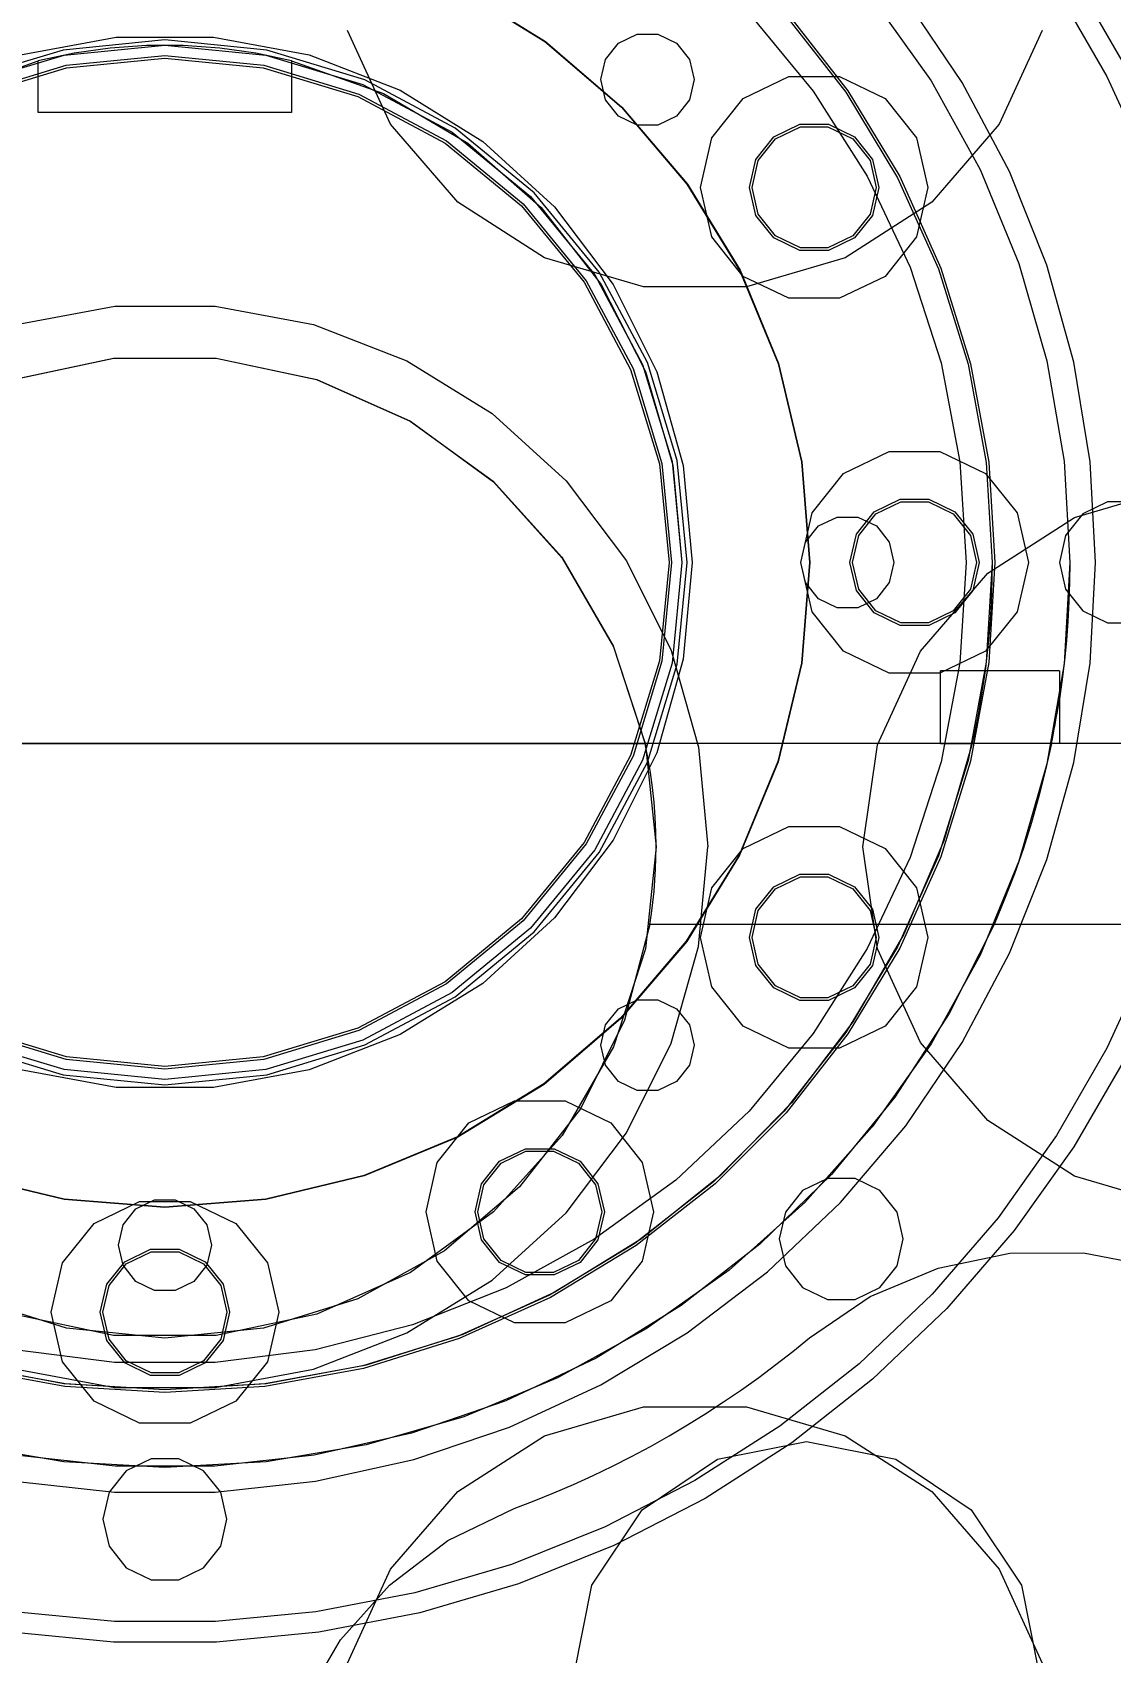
# Model space of a CAD drawing. Header units: millimetres. Extents: x -191664 to 191490, y -197311 to 10263.
# Drawn here: x 674.4 to 882.9, y -183975.8 to -183662.5 of the extents above; entities that cross this region are included whole.
import ezdxf

# ---------------------------------------------------------------- set-up
doc = ezdxf.new("R2010")
doc.units = ezdxf.units.MM
doc.layers.add('R15_COTAS_TRANSPORTE_P', color=1, linetype='Continuous', lineweight=0)
doc.layers.add('R15_PRENSA_RECEPCION_P', color=2, linetype='Continuous', lineweight=0)
doc.dimstyles.new('PLANTA_20', dxfattribs={"dimtxt": 50, "dimasz": 30, "dimexe": 30, "dimexo": 16, "dimgap": 20, "dimtad": 1, "dimtih": 1, "dimtoh": 1, "dimdec": 1, "dimzin": 0, "dimdsep": 46, "dimcen": 0.09, "dimadec": 0, "dimazin": 0, "dimtfac": 1, "dimtdec": 4, "dimtofl": 0, "dimtmove": 0, "dimatfit": 3, "dimfxl": 1, "dimtolj": 1, "dimtzin": 0, "dimarcsym": 0})

# ---------------------------------------------------------------- blocks, each defined once
blk = doc.blocks.new('*D131')
at = {"layer": 'Defpoints', "color": 0, "transparency": 16777216}
for p in [(1100, -183968.15), (1139.8, -184162.66), (1104.62, -184212), (1304.62, -184212), (1304.62, -184212)]:
    blk.add_point(p, dxfattribs=at)
at = {"layer": 'R15_COTAS_TRANSPORTE_P', "color": 0, "lineweight": -2, "transparency": 16777216}
blk.add_arc((1304.62, -184212), 172.05, 140.0034, 169.9966, dxfattribs=at)
at = {"layer": 'R15_COTAS_TRANSPORTE_P', "color": 0, "transparency": 16777216}
for points in [[(1169.28, -184097.88), (1176.35, -184104.95), (1194.03, -184080.2)], [(1140.17, -184182.55), (1130.2, -184181.68), (1132.57, -184212)]]:
    blk.add_solid(points, dxfattribs=at)
blk = doc.blocks.new('*D133')
at = {"layer": 'Defpoints', "color": 0, "transparency": 16777216}
for p in [(439.69, -194147.98), (217.89, -194406.09), (-500, -194490), (-500, -194490), (500, -194490)]:
    blk.add_point(p, dxfattribs=at)
at = {"layer": 'R15_COTAS_TRANSPORTE_P', "color": 0, "lineweight": -2, "transparency": 16777216}
blk.add_arc((-500, -194490), 722.77, 2.37834, 17.62166, dxfattribs=at)
at = {"layer": 'R15_COTAS_TRANSPORTE_P', "color": 0, "transparency": 16777216}
for points in [[(184.12, -194272.81), (193.59, -194269.58), (179.18, -194242.8)], [(227.15, -194459.9), (217.15, -194460.11), (222.77, -194490)]]:
    blk.add_solid(points, dxfattribs=at)

msp = doc.modelspace()

# ---------------------------------------------------------------- linework, layer by layer
at = {"layer": 'R15_PRENSA_RECEPCION_P', "color": 9, "true_color": 0xb9c3c2}
for p, q in [((875.82, -183652.01), (885.77, -183669.23)), ((756.87, -183654.08), (773.49, -183664.32)), ((756.98, -183654.02), (773.59, -183664.27)), ((854.23, -183672.2), (843.3, -183656.07)), ((872.46, -183654.17), (882.21, -183671.06)), ((812.99, -183658.9), (825.4, -183673.89)), ((820.14, -183658.57), (832.09, -183673.83)), ((743.61, -183680.31), (735.34, -183662.19)), ((869.66, -183662.19), (861.39, -183680.31)), ((672.09, -183666.89), (690.59, -183663.44)), ((700, -183664), (680.3, -183665.94)), ((680.49, -183666.92), (700, -183665)), ((689.41, -183665.56), (682.41, -183666.56)), ((696.46, -183665.06), (689.41, -183665.56)), ((690.59, -183663.44), (709.41, -183663.44)), ((703.54, -183665.06), (696.46, -183665.06)), ((719.7, -183665.94), (700, -183664)), ((700, -183665), (719.51, -183666.92)), ((710.59, -183665.56), (703.54, -183665.06)), ((709.41, -183663.44), (727.91, -183666.89)), ((717.59, -183666.56), (710.59, -183665.56)), ((773.49, -183664.32), (788.3, -183677.02)), ((773.59, -183664.27), (788.4, -183676.98)), ((785.23, -183667.76), (787.73, -183664.63)), ((787.73, -183664.63), (791.34, -183662.89)), ((791.34, -183662.89), (795.34, -183662.89)), ((795.34, -183662.89), (798.95, -183664.63)), ((798.95, -183664.63), (801.45, -183667.76)), ((657.72, -183674.38), (675.5, -183668.05)), ((680.3, -183665.94), (661.35, -183671.69)), ((661.73, -183672.61), (680.49, -183666.92)), ((662.5, -183674.46), (680.88, -183668.88)), ((682.41, -183666.56), (675.5, -183668.05)), ((675.5, -183678), (675.5, -183668.05)), ((680.88, -183668.88), (700, -183667)), ((680.98, -183669.37), (700, -183667.5)), ((700, -183667), (719.12, -183668.88)), ((700, -183667.5), (719.02, -183669.37)), ((724.5, -183668.05), (717.59, -183666.56)), ((719.12, -183668.88), (737.5, -183674.46)), ((719.51, -183666.92), (738.27, -183672.61)), ((738.65, -183671.69), (719.7, -183665.94)), ((724.5, -183668.05), (742.28, -183674.38)), ((724.5, -183668.05), (724.5, -183678)), ((727.91, -183666.89), (745.47, -183673.69)), ((784.34, -183671.66), (785.23, -183667.76)), ((801.45, -183667.76), (802.34, -183671.66)), ((662.69, -183674.92), (680.98, -183669.37)), ((719.02, -183669.37), (737.31, -183674.92)), ((756.11, -183681.02), (738.65, -183671.69)), ((785.23, -183675.57), (784.34, -183671.66)), ((802.34, -183671.66), (801.45, -183675.57)), ((811.86, -183675.3), (820.68, -183671.05)), ((820.68, -183671.05), (830.47, -183671.05)), ((830.47, -183671.05), (839.29, -183675.3)), ((882.21, -183671.06), (890.32, -183688.81)), ((737.31, -183674.92), (754.17, -183683.93)), ((737.5, -183674.46), (754.45, -183683.52)), ((738.27, -183672.61), (755.56, -183681.85)), ((742.28, -183674.38), (758.56, -183683.94)), ((745.47, -183673.69), (761.47, -183683.6)), ((825.4, -183673.89), (835.83, -183690.33)), ((832.09, -183673.83), (842.12, -183690.41)), ((863.36, -183689.42), (854.23, -183672.2)), ((724.5, -183678), (675.5, -183678)), ((787.73, -183678.7), (785.23, -183675.57)), ((788.3, -183677.02), (800.95, -183691.88)), ((788.4, -183676.98), (801.05, -183691.85)), ((801.45, -183675.57), (798.95, -183678.7)), ((805.75, -183682.95), (811.86, -183675.3)), ((839.29, -183675.3), (845.4, -183682.95)), ((756.66, -183695.37), (743.61, -183680.31)), ((771.42, -183693.58), (756.11, -183681.02)), ((791.34, -183680.44), (787.73, -183678.7)), ((795.34, -183680.44), (791.34, -183680.44)), ((798.95, -183678.7), (795.34, -183680.44)), ((817.78, -183682.73), (822.79, -183680.31)), ((818.09, -183683.12), (822.9, -183680.8)), ((822.79, -183680.31), (828.36, -183680.31)), ((822.9, -183680.8), (828.24, -183680.8)), ((828.24, -183680.8), (833.06, -183683.12)), ((828.36, -183680.31), (833.37, -183682.73)), ((861.39, -183680.31), (848.34, -183695.37)), ((754.17, -183683.93), (768.94, -183696.06)), ((754.45, -183683.52), (769.3, -183695.7)), ((755.56, -183681.85), (770.71, -183694.29)), ((758.56, -183683.94), (772.75, -183696.39)), ((761.47, -183683.6), (775.38, -183696.28)), ((803.57, -183692.5), (805.75, -183682.95)), ((814.31, -183687.08), (817.78, -183682.73)), ((814.76, -183687.29), (818.09, -183683.12)), ((833.06, -183683.12), (836.39, -183687.29)), ((833.37, -183682.73), (836.84, -183687.08)), ((845.4, -183682.95), (847.57, -183692.5)), ((813.07, -183692.5), (814.31, -183687.08)), ((813.57, -183692.5), (814.76, -183687.29)), ((836.39, -183687.29), (837.57, -183692.5)), ((836.84, -183687.08), (838.07, -183692.5)), ((835.83, -183690.33), (844.12, -183707.94)), ((842.12, -183690.41), (850.07, -183708.09)), ((870.58, -183707.53), (863.36, -183689.42)), ((783.98, -183708.89), (771.42, -183693.58)), ((800.95, -183691.88), (811.13, -183708.53)), ((801.05, -183691.85), (811.23, -183708.51)), ((805.75, -183702.05), (803.57, -183692.5)), ((814.31, -183697.92), (813.07, -183692.5)), ((814.76, -183697.71), (813.57, -183692.5)), ((837.57, -183692.5), (836.39, -183697.71)), ((838.07, -183692.5), (836.84, -183697.92)), ((847.57, -183692.5), (845.4, -183702.05)), ((773.42, -183706.14), (756.66, -183695.37)), ((768.94, -183696.06), (781.07, -183710.83)), ((769.3, -183695.7), (781.48, -183710.55)), ((770.71, -183694.29), (783.15, -183709.44)), ((772.75, -183696.39), (784.35, -183711.28)), ((775.38, -183696.28), (786.72, -183711.3)), ((848.34, -183695.37), (831.58, -183706.14)), ((817.78, -183702.27), (814.31, -183697.92)), ((818.09, -183701.88), (814.76, -183697.71)), ((836.39, -183697.71), (833.06, -183701.88)), ((836.84, -183697.92), (833.37, -183702.27)), ((811.86, -183709.7), (805.75, -183702.05)), ((822.79, -183704.69), (817.78, -183702.27)), ((822.9, -183704.2), (818.09, -183701.88)), ((833.06, -183701.88), (828.24, -183704.2)), ((833.37, -183702.27), (828.36, -183704.69)), ((845.4, -183702.05), (839.29, -183709.7)), ((792.54, -183711.75), (773.42, -183706.14)), ((831.58, -183706.14), (812.46, -183711.75)), ((828.36, -183704.69), (822.79, -183704.69)), ((828.24, -183704.2), (822.9, -183704.2)), ((783.15, -183709.44), (792.39, -183726.73)), ((793.31, -183726.35), (783.98, -183708.89)), ((811.13, -183708.53), (818.58, -183726.57)), ((811.23, -183708.51), (818.68, -183726.55)), ((844.12, -183707.94), (850.13, -183726.45)), ((850.07, -183708.09), (855.84, -183726.59)), ((875.79, -183726.31), (870.58, -183707.53)), ((781.07, -183710.83), (790.08, -183727.69)), ((781.48, -183710.55), (790.54, -183727.5)), ((784.35, -183711.28), (792.94, -183728.09)), ((786.72, -183711.3), (795.11, -183728.15)), ((812.46, -183711.75), (792.54, -183711.75)), ((820.68, -183713.95), (811.86, -183709.7)), ((839.29, -183709.7), (830.47, -183713.95)), ((671.27, -183719.01), (690.31, -183715.45)), ((690.31, -183715.45), (709.69, -183715.45)), ((709.69, -183715.45), (728.73, -183719.01)), ((830.47, -183713.95), (820.68, -183713.95)), ((728.73, -183719.01), (746.8, -183726.01)), ((746.8, -183726.01), (763.28, -183736.21)), ((790.08, -183727.69), (795.63, -183745.98)), ((790.54, -183727.5), (796.12, -183745.88)), ((792.39, -183726.73), (798.08, -183745.49)), ((792.94, -183728.09), (798.22, -183746.21)), ((799.06, -183745.3), (793.31, -183726.35)), ((795.11, -183728.15), (800.26, -183746.26)), ((818.58, -183726.57), (823.12, -183745.54)), ((818.68, -183726.55), (823.22, -183745.54)), ((850.13, -183726.45), (853.78, -183745.57)), ((855.84, -183726.59), (859.33, -183745.65)), ((878.94, -183745.54), (875.79, -183726.31)), ((763.28, -183736.21), (777.6, -183749.26)), ((831.28, -183747.8), (840.1, -183743.55)), ((840.1, -183743.55), (849.9, -183743.55)), ((849.9, -183743.55), (858.72, -183747.8)), ((795.63, -183745.98), (797.5, -183765)), ((796.12, -183745.88), (798, -183765)), ((798.08, -183745.49), (800, -183765)), ((798.22, -183746.21), (800, -183765)), ((801, -183765), (799.06, -183745.3)), ((800.26, -183746.26), (802, -183765)), ((823.12, -183745.54), (824.65, -183765)), ((823.22, -183745.54), (824.75, -183765)), ((853.78, -183745.57), (855, -183765)), ((859.33, -183745.65), (860.5, -183765)), ((880, -183765), (878.94, -183745.54)), ((777.6, -183749.26), (789.27, -183764.72)), ((825.18, -183755.45), (831.28, -183747.8)), ((858.72, -183747.8), (864.82, -183755.45)), ((837.21, -183755.23), (842.22, -183752.81)), ((837.52, -183755.62), (842.33, -183753.3)), ((842.22, -183752.81), (847.78, -183752.81)), ((842.33, -183753.3), (847.67, -183753.3)), ((847.67, -183753.3), (852.48, -183755.62)), ((847.78, -183752.81), (852.79, -183755.23)), ((875.92, -183756.33), (895.04, -183750.71)), ((882.33, -183753.3), (877.52, -183755.62)), ((887.67, -183753.3), (882.33, -183753.3)), ((823, -183765), (825.18, -183755.45)), ((826.39, -183757.96), (830, -183756.23)), ((830, -183756.23), (834, -183756.23)), ((833.74, -183759.58), (837.21, -183755.23)), ((834, -183756.23), (837.61, -183757.96)), ((834.19, -183759.79), (837.52, -183755.62)), ((852.48, -183755.62), (855.81, -183759.79)), ((852.79, -183755.23), (856.26, -183759.58)), ((859.16, -183767.1), (875.92, -183756.33)), ((864.82, -183755.45), (867, -183765)), ((877.52, -183755.62), (874.19, -183759.79)), ((823.89, -183761.1), (826.39, -183757.96)), ((832.5, -183765), (833.74, -183759.58)), ((837.61, -183757.96), (840.11, -183761.1)), ((856.26, -183759.58), (857.5, -183765)), ((823, -183765), (823.89, -183761.1)), ((833, -183765), (834.19, -183759.79)), ((840.11, -183761.1), (841, -183765)), ((855.81, -183759.79), (857, -183765)), ((874.19, -183759.79), (873, -183765)), ((789.27, -183764.72), (797.91, -183782.07)), ((797.5, -183765), (795.63, -183784.02)), ((798, -183765), (796.12, -183784.12)), ((800, -183765), (798.08, -183784.51)), ((799.06, -183784.7), (801, -183765)), ((802, -183765), (800.26, -183783.74)), ((825.18, -183774.55), (823, -183765)), ((823.89, -183768.9), (823, -183765)), ((824.65, -183765), (823.12, -183784.5)), ((824.75, -183765), (823.21, -183784.52)), ((833.74, -183770.42), (832.5, -183765)), ((834.19, -183770.21), (833, -183765)), ((841, -183765), (840.11, -183768.9)), ((855, -183765), (853.78, -183784.43)), ((857, -183765), (855.81, -183770.21)), ((857.5, -183765), (856.26, -183770.42)), ((860.5, -183765), (859.33, -183784.35)), ((867, -183765), (864.82, -183774.55)), ((873, -183765), (874.19, -183770.21)), ((878.94, -183784.46), (880, -183765)), ((826.39, -183772.04), (823.89, -183768.9)), ((840.11, -183768.9), (837.61, -183772.04)), ((846.11, -183782.16), (859.16, -183767.1)), ((830, -183773.77), (826.39, -183772.04)), ((837.21, -183774.77), (833.74, -183770.42)), ((837.61, -183772.04), (834, -183773.77)), ((837.52, -183774.38), (834.19, -183770.21)), ((855.81, -183770.21), (852.48, -183774.38)), ((856.26, -183770.42), (852.79, -183774.77)), ((874.19, -183770.21), (877.52, -183774.38)), ((831.28, -183782.2), (825.18, -183774.55)), ((834, -183773.77), (830, -183773.77)), ((842.22, -183777.19), (837.21, -183774.77)), ((842.33, -183776.7), (837.52, -183774.38)), ((852.48, -183774.38), (847.67, -183776.7)), ((852.79, -183774.77), (847.78, -183777.19)), ((864.82, -183774.55), (858.72, -183782.2)), ((877.52, -183774.38), (882.33, -183776.7)), ((847.78, -183777.19), (842.22, -183777.19)), ((847.67, -183776.7), (842.33, -183776.7)), ((882.33, -183776.7), (887.67, -183776.7)), ((795.63, -183784.02), (790.08, -183802.31)), ((796.12, -183784.12), (790.54, -183802.5)), ((798.08, -183784.51), (792.39, -183803.27)), ((793.31, -183803.65), (799.06, -183784.7)), ((800.26, -183783.74), (795.11, -183801.85)), ((797.91, -183782.07), (803.21, -183800.71)), ((823.12, -183784.5), (818.55, -183803.52)), ((823.21, -183784.52), (818.64, -183803.55)), ((840.1, -183786.45), (831.28, -183782.2)), ((837.84, -183800.28), (846.11, -183782.16)), ((858.72, -183782.2), (849.9, -183786.45)), ((853.78, -183784.43), (850.13, -183803.55)), ((859.33, -183784.35), (855.84, -183803.41)), ((875.79, -183803.69), (878.94, -183784.46)), ((849.9, -183786.45), (840.1, -183786.45)), ((835, -183820), (837.84, -183800.28)), ((790.08, -183802.31), (781.07, -183819.17)), ((790.54, -183802.5), (781.48, -183819.45)), ((792.39, -183803.27), (783.15, -183820.56)), ((795.11, -183801.85), (786.72, -183818.7)), ((803.21, -183800.71), (805, -183820)), ((818.55, -183803.52), (811.06, -183821.59)), ((818.64, -183803.55), (811.15, -183821.64)), ((850.13, -183803.55), (844.12, -183822.06)), ((855.84, -183803.41), (850.07, -183821.91)), ((783.98, -183821.11), (793.31, -183803.65)), ((870.58, -183822.47), (875.79, -183803.69)), ((811.86, -183820.3), (820.68, -183816.05)), ((820.68, -183816.05), (830.47, -183816.05)), ((830.47, -183816.05), (839.29, -183820.3)), ((781.07, -183819.17), (768.94, -183833.94)), ((786.72, -183818.7), (775.38, -183833.72)), ((781.48, -183819.45), (769.3, -183834.3)), ((783.15, -183820.56), (770.71, -183835.71)), ((771.42, -183836.42), (783.98, -183821.11)), ((811.06, -183821.59), (800.84, -183838.27)), ((811.15, -183821.64), (800.92, -183838.33)), ((803.21, -183839.29), (805, -183820)), ((805.75, -183827.95), (811.86, -183820.3)), ((837.84, -183839.72), (835, -183820)), ((844.12, -183822.06), (835.83, -183839.67)), ((839.29, -183820.3), (845.4, -183827.95)), ((850.07, -183821.91), (842.12, -183839.59)), ((817.78, -183827.73), (822.79, -183825.31)), ((822.79, -183825.31), (828.36, -183825.31)), ((828.36, -183825.31), (833.37, -183827.73)), ((863.36, -183840.58), (870.58, -183822.47)), ((803.57, -183837.5), (805.75, -183827.95)), ((814.31, -183832.08), (817.78, -183827.73)), ((814.76, -183832.29), (818.09, -183828.12)), ((818.09, -183828.12), (822.9, -183825.8)), ((822.9, -183825.8), (828.24, -183825.8)), ((828.24, -183825.8), (833.06, -183828.12)), ((833.06, -183828.12), (836.39, -183832.29)), ((833.37, -183827.73), (836.84, -183832.08)), ((845.4, -183827.95), (847.57, -183837.5)), ((768.94, -183833.94), (754.17, -183846.07)), ((769.3, -183834.3), (754.45, -183846.48)), ((775.38, -183833.72), (761.47, -183846.4)), ((813.07, -183837.5), (814.31, -183832.08)), ((813.57, -183837.5), (814.76, -183832.29)), ((836.39, -183832.29), (837.57, -183837.5)), ((836.84, -183832.08), (838.07, -183837.5)), ((770.71, -183835.71), (755.56, -183848.15)), ((756.11, -183848.98), (771.42, -183836.42)), ((805.75, -183847.05), (803.57, -183837.5)), ((814.31, -183842.92), (813.07, -183837.5)), ((814.76, -183842.71), (813.57, -183837.5)), ((837.57, -183837.5), (836.39, -183842.71)), ((838.07, -183837.5), (836.84, -183842.92)), ((847.57, -183837.5), (845.4, -183847.05)), ((800.84, -183838.27), (788.14, -183853.14)), ((800.92, -183838.33), (788.21, -183853.21)), ((797.91, -183857.93), (803.21, -183839.29)), ((835.83, -183839.67), (825.4, -183856.11)), ((842.12, -183839.59), (832.09, -183856.17)), ((846.11, -183857.84), (837.84, -183839.72)), ((854.23, -183857.8), (863.36, -183840.58)), ((890.32, -183841.19), (882.21, -183858.94)), ((817.78, -183847.27), (814.31, -183842.92)), ((818.09, -183846.88), (814.76, -183842.71)), ((836.39, -183842.71), (833.06, -183846.88)), ((836.84, -183842.92), (833.37, -183847.27)), ((754.17, -183846.07), (737.31, -183855.08)), ((754.45, -183846.48), (737.5, -183855.54)), ((761.47, -183846.4), (745.47, -183856.31)), ((811.86, -183854.7), (805.75, -183847.05)), ((822.79, -183849.69), (817.78, -183847.27)), ((822.9, -183849.2), (818.09, -183846.88)), ((833.06, -183846.88), (828.24, -183849.2)), ((833.37, -183847.27), (828.36, -183849.69)), ((845.4, -183847.05), (839.29, -183854.7)), ((755.56, -183848.15), (738.27, -183857.39)), ((738.65, -183858.31), (756.11, -183848.98)), ((787.73, -183851.3), (791.34, -183849.56)), ((791.34, -183849.56), (795.34, -183849.56)), ((795.34, -183849.56), (798.95, -183851.3)), ((828.36, -183849.69), (822.79, -183849.69)), ((828.24, -183849.2), (822.9, -183849.2)), ((788.14, -183853.14), (773.27, -183865.84)), ((788.21, -183853.21), (773.33, -183865.92)), ((785.23, -183854.43), (787.73, -183851.3)), ((798.95, -183851.3), (801.45, -183854.43)), ((680.88, -183861.12), (662.5, -183855.54)), ((680.98, -183860.63), (662.69, -183855.08)), ((737.31, -183855.08), (719.02, -183860.63)), ((737.5, -183855.54), (719.12, -183861.12)), ((745.47, -183856.31), (727.91, -183863.11)), ((784.34, -183858.34), (785.23, -183854.43)), ((801.45, -183854.43), (802.34, -183858.34)), ((820.68, -183858.95), (811.86, -183854.7)), ((825.4, -183856.11), (812.99, -183871.1)), ((832.09, -183856.17), (820.14, -183871.43)), ((839.29, -183854.7), (830.47, -183858.95)), ((661.35, -183858.31), (680.3, -183864.06)), ((680.49, -183863.08), (661.73, -183857.39)), ((738.27, -183857.39), (719.51, -183863.08)), ((719.7, -183864.06), (738.65, -183858.31)), ((785.23, -183862.24), (784.34, -183858.34)), ((789.27, -183875.28), (797.91, -183857.93)), ((802.34, -183858.34), (801.45, -183862.24)), ((830.47, -183858.95), (820.68, -183858.95)), ((843.3, -183873.93), (854.23, -183857.8)), ((859.16, -183872.9), (846.11, -183857.84)), ((882.21, -183858.94), (872.46, -183875.83)), ((690.59, -183866.56), (672.09, -183863.11)), ((700, -183865), (680.49, -183863.08)), ((700, -183863), (680.88, -183861.12)), ((700, -183862.5), (680.98, -183860.63)), ((719.02, -183860.63), (700, -183862.5)), ((719.12, -183861.12), (700, -183863)), ((719.51, -183863.08), (700, -183865)), ((727.91, -183863.11), (709.41, -183866.56)), ((787.73, -183865.37), (785.23, -183862.24)), ((801.45, -183862.24), (798.95, -183865.37)), ((885.77, -183860.77), (875.82, -183877.99)), ((680.3, -183864.06), (700, -183866)), ((700, -183866), (719.7, -183864.06)), ((773.27, -183865.84), (756.59, -183876.06)), ((773.33, -183865.92), (756.64, -183876.15)), ((791.34, -183867.11), (787.73, -183865.37)), ((798.95, -183865.37), (795.34, -183867.11)), ((709.41, -183866.56), (690.59, -183866.56)), ((758.78, -183873.37), (767.6, -183869.13)), ((767.6, -183869.13), (777.4, -183869.13)), ((777.4, -183869.13), (786.22, -183873.37)), ((795.34, -183867.11), (791.34, -183867.11)), ((812.99, -183871.1), (798.8, -183884.43)), ((820.14, -183871.43), (806.43, -183885.14)), ((752.68, -183881.03), (758.78, -183873.37)), ((777.6, -183890.74), (789.27, -183875.28)), ((786.22, -183873.37), (792.32, -183881.03)), ((830.68, -183888.79), (843.3, -183873.93)), ((875.92, -183883.67), (859.16, -183872.9)), ((756.59, -183876.06), (738.52, -183883.55)), ((756.64, -183876.15), (738.55, -183883.64)), ((764.71, -183880.8), (769.72, -183878.39)), ((769.72, -183878.39), (775.28, -183878.39)), ((775.28, -183878.39), (780.29, -183880.8)), ((872.46, -183875.83), (861.14, -183891.72)), ((875.82, -183877.99), (864.29, -183894.2)), ((750.5, -183890.57), (752.68, -183881.03)), ((761.24, -183885.15), (764.71, -183880.8)), ((761.69, -183885.37), (765.02, -183881.19)), ((765.02, -183881.19), (769.83, -183878.87)), ((769.83, -183878.87), (775.17, -183878.87)), ((775.17, -183878.87), (779.98, -183881.19)), ((779.98, -183881.19), (783.31, -183885.37)), ((780.29, -183880.8), (783.76, -183885.15)), ((792.32, -183881.03), (794.5, -183890.57)), ((680.48, -183888.21), (661.45, -183883.64)), ((680.5, -183888.12), (661.48, -183883.55)), ((738.52, -183883.55), (719.5, -183888.12)), ((738.55, -183883.64), (719.52, -183888.21)), ((798.8, -183884.43), (783.05, -183895.87)), ((828.14, -183884.12), (823.33, -183886.43)), ((833.49, -183884.12), (828.14, -183884.12)), ((838.3, -183886.43), (833.49, -183884.12)), ((895.04, -183889.29), (875.92, -183883.67)), ((700, -183889.65), (680.5, -183888.12)), ((719.5, -183888.12), (700, -183889.65)), ((760, -183890.57), (761.24, -183885.15)), ((760.5, -183890.57), (761.69, -183885.37)), ((783.31, -183885.37), (784.5, -183890.57)), ((783.76, -183885.15), (785, -183890.57)), ((806.43, -183885.14), (791.17, -183897.09)), ((823.33, -183886.43), (820, -183890.61)), ((841.63, -183890.61), (838.3, -183886.43)), ((700, -183889.75), (680.48, -183888.21)), ((686.28, -183892.8), (695.1, -183888.55)), ((691.89, -183893.1), (694.39, -183889.96)), ((694.39, -183889.96), (698, -183888.23)), ((695.1, -183888.55), (704.9, -183888.55)), ((698, -183888.23), (702, -183888.23)), ((719.52, -183888.21), (700, -183889.75)), ((702, -183888.23), (705.61, -183889.96)), ((704.9, -183888.55), (713.72, -183892.8)), ((705.61, -183889.96), (708.11, -183893.1)), ((752.68, -183900.12), (750.5, -183890.57)), ((761.24, -183896), (760, -183890.57)), ((761.69, -183895.78), (760.5, -183890.57)), ((763.28, -183903.79), (777.6, -183890.74)), ((784.5, -183890.57), (783.31, -183895.78)), ((785, -183890.57), (783.76, -183896)), ((794.5, -183890.57), (792.32, -183900.12)), ((816.53, -183902.19), (830.68, -183888.79)), ((820, -183890.61), (818.81, -183895.81)), ((842.81, -183895.81), (841.63, -183890.61)), ((680.18, -183900.45), (686.28, -183892.8)), ((691, -183897), (691.89, -183893.1)), ((708.11, -183893.1), (709, -183897)), ((713.72, -183892.8), (719.82, -183900.45)), ((861.14, -183891.72), (848.37, -183906.47)), ((864.29, -183894.2), (851.26, -183909.23)), ((691.89, -183900.9), (691, -183897)), ((709, -183897), (708.11, -183900.9)), ((764.71, -183900.35), (761.24, -183896)), ((765.02, -183899.96), (761.69, -183895.78)), ((783.05, -183895.87), (766, -183905.25)), ((791.17, -183897.09), (774.59, -183907.12)), ((783.31, -183895.78), (779.98, -183899.96)), ((783.76, -183896), (780.29, -183900.35)), ((818.81, -183895.81), (820, -183901.02)), ((841.63, -183901.02), (842.81, -183895.81)), ((678, -183910), (680.18, -183900.45)), ((688.74, -183904.58), (692.21, -183900.23)), ((689.19, -183904.79), (692.52, -183900.62)), ((692.21, -183900.23), (697.22, -183897.81)), ((692.52, -183900.62), (697.33, -183898.3)), ((697.22, -183897.81), (702.78, -183897.81)), ((697.33, -183898.3), (702.67, -183898.3)), ((702.67, -183898.3), (707.48, -183900.62)), ((702.78, -183897.81), (707.79, -183900.23)), ((707.48, -183900.62), (710.81, -183904.79)), ((707.79, -183900.23), (711.26, -183904.58)), ((719.82, -183900.45), (722, -183910)), ((758.78, -183907.77), (752.68, -183900.12)), ((769.72, -183902.76), (764.71, -183900.35)), ((769.83, -183902.27), (765.02, -183899.96)), ((779.98, -183899.96), (775.17, -183902.27)), ((780.29, -183900.35), (775.28, -183902.76)), ((792.32, -183900.12), (786.22, -183907.77)), ((849.53, -183901.45), (863.45, -183898.59)), ((863.45, -183898.59), (877.66, -183898.5)), ((877.66, -183898.5), (891.62, -183901.18)), ((694.39, -183904.04), (691.89, -183900.9)), ((708.11, -183900.9), (705.61, -183904.04)), ((746.8, -183913.99), (763.28, -183903.79)), ((775.28, -183902.76), (769.72, -183902.76)), ((775.17, -183902.27), (769.83, -183902.27)), ((801.01, -183913.98), (816.53, -183902.19)), ((820, -183901.02), (823.33, -183905.2)), ((836.43, -183906.97), (849.53, -183901.45)), ((838.3, -183905.2), (841.63, -183901.02)), ((687.5, -183910), (688.74, -183904.58)), ((688, -183910), (689.19, -183904.79)), ((698, -183905.77), (694.39, -183904.04)), ((702, -183905.77), (698, -183905.77)), ((705.61, -183904.04), (702, -183905.77)), ((710.81, -183904.79), (712, -183910)), ((711.26, -183904.58), (712.5, -183910)), ((766, -183905.25), (747.9, -183912.41)), ((823.33, -183905.2), (828.14, -183907.51)), ((824.67, -183914.95), (836.43, -183906.97)), ((833.49, -183907.51), (838.3, -183905.2)), ((848.37, -183906.47), (834.25, -183919.93)), ((680.18, -183919.55), (678, -183910)), ((688.74, -183915.42), (687.5, -183910)), ((689.19, -183915.21), (688, -183910)), ((712, -183910), (710.81, -183915.21)), ((712.5, -183910), (711.26, -183915.42)), ((722, -183910), (719.82, -183919.55)), ((774.59, -183907.12), (756.91, -183915.07)), ((767.6, -183912.02), (758.78, -183907.77)), ((786.22, -183907.77), (777.4, -183912.02)), ((828.14, -183907.51), (833.49, -183907.51)), ((851.26, -183909.23), (836.87, -183922.95)), ((747.9, -183912.41), (729.04, -183917.25)), ((777.4, -183912.02), (767.6, -183912.02)), ((692.21, -183919.77), (688.74, -183915.42)), ((692.52, -183919.38), (689.19, -183915.21)), ((710.81, -183915.21), (707.48, -183919.38)), ((711.26, -183915.42), (707.79, -183919.77)), ((728.73, -183920.99), (746.8, -183913.99)), ((756.91, -183915.07), (738.41, -183920.84)), ((784.31, -183924.03), (801.01, -183913.98)), ((821.45, -183917.56), (824.67, -183914.95)), ((690.27, -183919.69), (670.96, -183917.25)), ((697.33, -183921.7), (692.52, -183919.38)), ((707.48, -183919.38), (702.67, -183921.7)), ((729.04, -183917.25), (709.73, -183919.69)), ((818.18, -183920.11), (821.45, -183917.56)), ((680.65, -183924.33), (661.59, -183920.84)), ((671.27, -183920.99), (690.31, -183924.55)), ((686.28, -183927.2), (680.18, -183919.55)), ((709.73, -183919.69), (690.27, -183919.69)), ((697.22, -183922.19), (692.21, -183919.77)), ((702.78, -183922.19), (697.22, -183922.19)), ((702.67, -183921.7), (697.33, -183921.7)), ((707.79, -183919.77), (702.78, -183922.19)), ((709.69, -183924.55), (728.73, -183920.99)), ((719.82, -183919.55), (713.72, -183927.2)), ((738.41, -183920.84), (719.35, -183924.33)), ((811.49, -183924.99), (814.86, -183922.58)), ((814.86, -183922.58), (818.18, -183920.11)), ((834.25, -183919.93), (818.91, -183931.99)), ((700, -183925.5), (680.65, -183924.33)), ((690.31, -183924.55), (709.69, -183924.55)), ((719.35, -183924.33), (700, -183925.5)), ((766.62, -183932.22), (784.31, -183924.03)), ((808.06, -183927.32), (811.49, -183924.99)), ((836.87, -183922.95), (821.23, -183935.25)), ((695.1, -183931.45), (686.28, -183927.2)), ((713.72, -183927.2), (704.9, -183931.45)), ((773.42, -183933.86), (792.54, -183928.25)), ((792.54, -183928.25), (812.46, -183928.25)), ((804.59, -183929.58), (808.06, -183927.32)), ((812.46, -183928.25), (831.58, -183933.86)), ((704.9, -183931.45), (695.1, -183931.45)), ((797.5, -183933.87), (801.07, -183931.77)), ((801.07, -183931.77), (804.59, -183929.58)), ((818.91, -183931.99), (802.5, -183942.54)), ((748.16, -183938.44), (766.62, -183932.22)), ((756.66, -183944.63), (773.42, -183933.86)), ((793.89, -183935.91), (797.5, -183933.87)), ((806.9, -183938.42), (824.12, -183934.99)), ((824.12, -183934.99), (841.35, -183938.42)), ((831.58, -183933.86), (848.34, -183944.63)), ((697.33, -183938.3), (692.52, -183940.62)), ((702.67, -183938.3), (697.33, -183938.3)), ((707.48, -183940.62), (702.67, -183938.3)), ((786.54, -183939.74), (790.24, -183937.86)), ((790.24, -183937.86), (793.89, -183935.91)), ((821.23, -183935.25), (804.5, -183946)), ((692.52, -183940.62), (689.19, -183944.79)), ((710.81, -183944.79), (707.48, -183940.62)), ((729.12, -183942.63), (748.16, -183938.44)), ((782.81, -183941.54), (786.54, -183939.74)), ((792.31, -183948.17), (806.9, -183938.42)), ((841.35, -183938.42), (855.94, -183948.17)), ((670.88, -183942.63), (690.26, -183944.74)), ((709.74, -183944.74), (729.12, -183942.63)), ((775.24, -183944.9), (779.04, -183943.26)), ((779.04, -183943.26), (782.81, -183941.54)), ((802.5, -183942.54), (785.16, -183951.47)), ((689.19, -183944.79), (688, -183950)), ((690.26, -183944.74), (709.74, -183944.74)), ((712, -183950), (710.81, -183944.79)), ((743.61, -183959.69), (756.66, -183944.63)), ((767.52, -183947.94), (771.4, -183946.46)), ((771.4, -183946.46), (775.24, -183944.9)), ((804.5, -183946), (786.82, -183955.11)), ((848.34, -183944.63), (861.39, -183959.69)), ((688, -183950), (689.19, -183955.21)), ((710.81, -183955.21), (712, -183950)), ((754.74, -183954.14), (767.52, -183947.94)), ((782.55, -183962.77), (792.31, -183948.17)), ((855.94, -183948.17), (865.7, -183962.77)), ((785.16, -183951.47), (767.05, -183958.73)), ((689.19, -183955.21), (692.52, -183959.38)), ((707.48, -183959.38), (710.81, -183955.21)), ((743.41, -183962.72), (754.74, -183954.14)), ((786.82, -183955.11), (768.36, -183962.51)), ((692.52, -183959.38), (697.33, -183961.7)), ((702.67, -183961.7), (707.48, -183959.38)), ((735.34, -183977.81), (743.61, -183959.69)), ((767.05, -183958.73), (748.33, -183964.22)), ((861.39, -183959.69), (869.66, -183977.81)), ((697.33, -183961.7), (702.67, -183961.7)), ((733.97, -183973.35), (743.41, -183962.72)), ((768.36, -183962.51), (749.27, -183968.11)), ((779.12, -183979.99), (782.55, -183962.77)), ((865.7, -183962.77), (869.12, -183979.99)), ((748.33, -183964.22), (729.17, -183967.91)), ((690.25, -183969.77), (670.83, -183967.91)), ((729.17, -183967.91), (709.75, -183969.77)), ((749.27, -183968.11), (729.74, -183971.87)), ((690.06, -183973.76), (670.26, -183971.87)), ((709.75, -183969.77), (690.25, -183969.77)), ((729.74, -183971.87), (709.94, -183973.76)), ((709.94, -183973.76), (690.06, -183973.76)), ((726.78, -183985.61), (733.97, -183973.35))]:
    msp.add_line(p, q, dxfattribs=at)
at = {"layer": 'R15_PRENSA_RECEPCION_P', "color": 117, "true_color": 0x28865c}
for p, q in [((836.82, -183655.89), (848.18, -183671.89)), ((819.76, -183658.9), (831.68, -183674.11)), ((848.18, -183671.89), (857.67, -183689.07)), ((831.68, -183674.11), (841.67, -183690.64)), ((841.67, -183690.64), (849.6, -183708.26)), ((857.67, -183689.07), (865.18, -183707.2)), ((849.6, -183708.26), (855.35, -183726.71)), ((865.18, -183707.2), (870.61, -183726.06)), ((670.64, -183729.65), (690.07, -183725.52)), ((670.7, -183729.63), (690.09, -183725.52)), ((690.07, -183725.52), (709.93, -183725.52)), ((690.09, -183725.52), (709.91, -183725.52)), ((709.91, -183725.52), (729.3, -183729.63)), ((709.93, -183725.52), (729.36, -183729.65)), ((855.35, -183726.71), (858.83, -183745.71)), ((870.61, -183726.06), (873.9, -183745.41)), ((729.3, -183729.63), (747.42, -183737.68)), ((729.36, -183729.65), (747.5, -183737.73)), ((747.42, -183737.68), (763.47, -183749.31)), ((747.5, -183737.73), (763.57, -183749.4)), ((858.83, -183745.71), (860, -183765)), ((873.9, -183745.41), (875, -183765)), ((763.47, -183749.31), (776.75, -183764.02)), ((763.57, -183749.4), (776.86, -183764.16)), ((776.75, -183764.02), (786.7, -183781.16)), ((776.86, -183764.16), (786.79, -183781.36)), ((860, -183765), (858.83, -183784.29)), ((860, -183765), (859.97, -183768.01)), ((875, -183765), (873.9, -183784.59)), ((875, -183765), (874.96, -183768.78)), ((859.97, -183768.01), (859.89, -183771.02)), ((874.96, -183768.78), (874.84, -183772.56)), ((859.89, -183771.02), (859.75, -183774.02)), ((859.75, -183774.02), (859.55, -183777.02)), ((874.84, -183772.56), (874.63, -183776.34)), ((859.55, -183777.02), (859.29, -183780.02)), ((874.63, -183776.34), (874.35, -183780.11)), ((786.7, -183781.16), (792.87, -183800)), ((786.79, -183781.36), (792.92, -183800.25)), ((859.29, -183780.02), (858.98, -183783.01)), ((874.35, -183780.11), (873.98, -183783.88)), ((858.83, -183784.29), (855.35, -183803.29)), ((858.98, -183783.01), (858.62, -183786)), ((873.9, -183784.59), (870.61, -183803.94)), ((873.98, -183783.88), (873.53, -183787.64)), ((850, -183800), (850, -183786)), ((858.62, -183786), (850, -183786)), ((873, -183786), (850, -183786)), ((858.62, -183786), (858.34, -183788.01)), ((873, -183786), (873, -183800)), ((873.53, -183787.64), (873, -183791.38)), ((858.03, -183790.02), (857.7, -183792.03)), ((858.34, -183788.01), (858.03, -183790.02)), ((857.34, -183794.03), (856.96, -183796.02)), ((857.7, -183792.03), (857.34, -183794.03)), ((872.39, -183795.08), (872.61, -183793.85)), ((872.61, -183793.85), (872.81, -183792.62)), ((872.81, -183792.62), (873, -183791.38)), ((873, -183791.38), (873, -183800)), ((856.96, -183796.02), (856.56, -183798.01)), ((871.95, -183797.55), (872.18, -183796.32)), ((872.18, -183796.32), (872.39, -183795.08)), ((1190, -183800), (250, -183800)), ((607.13, -183800), (792.87, -183800)), ((793.43, -183802.82), (792.87, -183800)), ((1027, -183800), (792.87, -183800)), ((792.92, -183800.25), (795, -183820)), ((850, -183800), (856.12, -183800)), ((873, -183800), (850, -183800)), ((856.12, -183800), (850.66, -183818.85)), ((856.56, -183798.01), (856.12, -183800)), ((871.46, -183800), (870.34, -183805.13)), ((871.46, -183800), (871.71, -183798.77)), ((1230, -183800), (871.46, -183800)), ((873, -183800), (871.46, -183800)), ((871.71, -183798.77), (871.95, -183797.55)), ((1135, -183800), (873, -183800)), ((793.91, -183805.66), (793.43, -183802.82)), ((855.35, -183803.29), (849.6, -183821.74)), ((794.3, -183808.51), (793.91, -183805.66)), ((870.61, -183803.94), (865.18, -183822.8)), ((870.34, -183805.13), (869.05, -183810.23)), ((794.61, -183811.38), (794.3, -183808.51)), ((794.83, -183814.25), (794.61, -183811.38)), ((869.05, -183810.23), (867.62, -183815.28)), ((794.96, -183817.12), (794.83, -183814.25)), ((867.62, -183815.28), (866.04, -183820.29)), ((795, -183820), (794.96, -183817.12)), ((850.66, -183818.85), (842.94, -183836.9)), ((795, -183820), (792.92, -183839.75)), ((794.9, -183824.3), (794.98, -183822.15)), ((794.98, -183822.15), (795, -183820)), ((849.6, -183821.74), (841.67, -183839.36)), ((866.04, -183820.29), (864.3, -183825.25)), ((794.78, -183826.45), (794.9, -183824.3)), ((865.18, -183822.8), (857.67, -183840.93)), ((864.3, -183825.25), (862.42, -183830.15)), ((794.39, -183830.74), (794.61, -183828.6)), ((794.61, -183828.6), (794.78, -183826.45)), ((794.12, -183832.87), (794.39, -183830.74)), ((862.42, -183830.15), (860.39, -183835)), ((793.81, -183835), (794.12, -183832.87)), ((793.81, -183835), (788.9, -183853.49)), ((1035.29, -183835), (793.81, -183835)), ((842.94, -183836.9), (833.06, -183853.86)), ((860.39, -183835), (851.7, -183852.25)), ((1230, -183835), (860.39, -183835)), ((1190, -183835), (860.39, -183835)), ((792.92, -183839.75), (786.79, -183858.64)), ((841.67, -183839.36), (831.68, -183855.89)), ((857.67, -183840.93), (848.18, -183858.11)), ((788.9, -183853.49), (780.39, -183870.63)), ((851.7, -183852.25), (841.16, -183868.43)), ((831.68, -183855.89), (819.76, -183871.1)), ((833.06, -183853.86), (821.18, -183869.48)), ((786.79, -183858.64), (776.86, -183875.84)), ((848.18, -183858.11), (836.82, -183874.11)), ((841.16, -183868.43), (828.91, -183883.35)), ((780.39, -183870.63), (768.61, -183885.71)), ((819.76, -183871.1), (806.1, -183884.76)), ((821.18, -183869.48), (807.47, -183883.53)), ((836.82, -183874.11), (823.74, -183888.74)), ((776.86, -183875.84), (763.57, -183890.6)), ((806.1, -183884.76), (790.89, -183896.68)), ((807.47, -183883.53), (792.15, -183895.8)), ((828.91, -183883.35), (815.08, -183896.84)), ((768.61, -183885.71), (754.05, -183898.12)), ((763.57, -183890.6), (747.5, -183902.27)), ((823.74, -183888.74), (809.11, -183901.82)), ((790.89, -183896.68), (774.36, -183906.67)), ((792.15, -183895.8), (775.44, -183906.1)), ((815.08, -183896.84), (799.86, -183908.71)), ((754.05, -183898.12), (737.3, -183907.37)), ((747.5, -183902.27), (729.36, -183910.35)), ((809.11, -183901.82), (793.11, -183913.18)), ((774.36, -183906.67), (756.74, -183914.6)), ((775.44, -183906.1), (757.6, -183914.27)), ((680.96, -183913.07), (662.7, -183907.37)), ((737.3, -183907.37), (719.04, -183913.07)), ((799.86, -183908.71), (783.41, -183918.84)), ((690.07, -183914.48), (670.64, -183910.35)), ((700, -183915), (680.96, -183913.07)), ((719.04, -183913.07), (700, -183915)), ((729.36, -183910.35), (709.93, -183914.48)), ((793.11, -183913.18), (775.93, -183922.67)), ((709.93, -183914.48), (690.07, -183914.48)), ((756.74, -183914.6), (738.29, -183920.35)), ((757.6, -183914.27), (738.89, -183920.2)), ((783.41, -183918.84), (765.95, -183927.1)), ((680.41, -183923.8), (661.11, -183920.2)), ((680.71, -183923.83), (661.71, -183920.35)), ((738.29, -183920.35), (719.29, -183923.83)), ((738.89, -183920.2), (719.59, -183923.8)), ((700, -183925), (680.41, -183923.8)), ((700, -183925), (680.71, -183923.83)), ((719.59, -183923.8), (700, -183925)), ((719.29, -183923.83), (700, -183925)), ((775.93, -183922.67), (757.8, -183930.18)), ((765.95, -183927.1), (747.69, -183933.38)), ((757.8, -183930.18), (738.94, -183935.61)), ((747.69, -183933.38), (728.85, -183937.61)), ((680.41, -183938.9), (661.06, -183935.61)), ((690.34, -183939.73), (671.15, -183937.61)), ((728.85, -183937.61), (709.66, -183939.73)), ((738.94, -183935.61), (719.59, -183938.9)), ((700, -183940), (680.41, -183938.9)), ((709.66, -183939.73), (690.34, -183939.73)), ((719.59, -183938.9), (700, -183940))]:
    msp.add_line(p, q, dxfattribs=at)

# ---------------------------------------------------------------- dimensions: what is measured, and where the dimension line sits
at = {"layer": 'R15_COTAS_TRANSPORTE_P'}
for base, line1, line2, picture, middle in [((217.89, -194406.09), ((-500, -194490), (500, -194490)), ((-500, -194490), (439.69, -194147.98)), '*D133', (191490.46, -33543.69)), ((1139.8, -184162.66), ((1304.62, -184212), (1104.62, -184212)), ((1304.62, -184212), (1100, -183968.15)), '*D131', (-166426.35, -78863.51))]:
    dim = msp.add_angular_dim_2l(base=base, line1=line1, line2=line2, dimstyle='PLANTA_20', dxfattribs=at)
    dim.commit()
    dim.dimension.update_dxf_attribs({"geometry": picture, "text_midpoint": middle})

doc.saveas('drawing.dxf')
